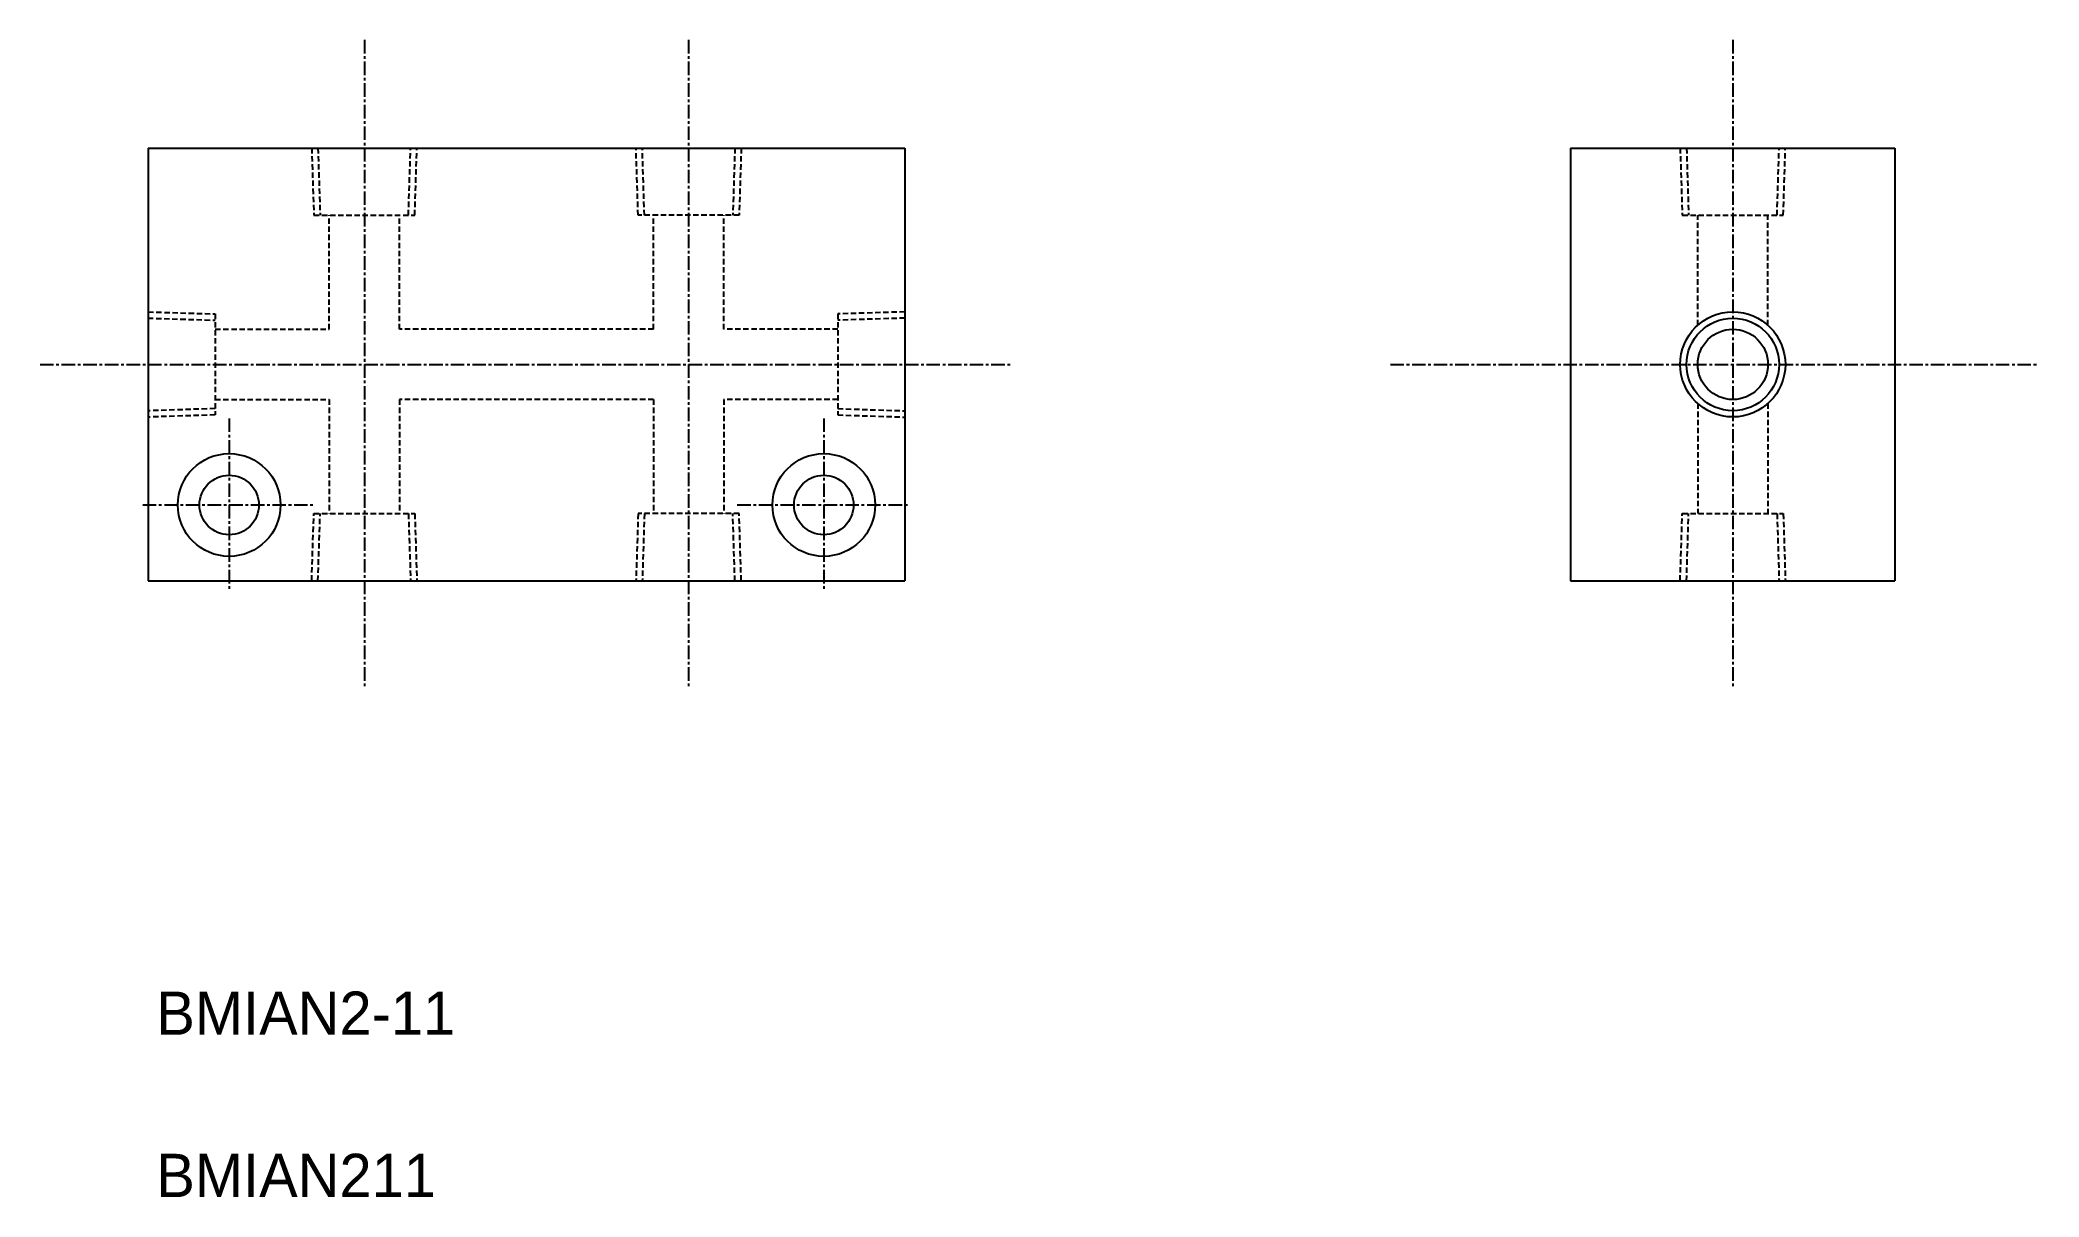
# Model space of a CAD drawing. Extents: x 431 to 616, y 125 to 232.
import ezdxf

# ---------------------------------------------------------------- set-up
doc = ezdxf.new("R2010")
doc.units = 0
doc.linetypes.add('CENTER', pattern=[2, 1.25, -0.25, 0.25, -0.25])
doc.linetypes.add('DASHED', pattern=[0.75, 0.5, -0.25])
doc.layers.get('0').update_dxf_attribs({"linetype": 'CONTINUOUS'})
doc.layers.add('CENTER', color=1, linetype='CENTER')

msp = doc.modelspace()

# ---------------------------------------------------------------- linework, layer by layer
at = {"color": 7, "linetype": 'CONTINUOUS'}
for p, q in [((441.24, 222.45), (511.24, 222.45)), ((441.24, 222.45), (441.24, 182.45)), ((511.24, 222.45), (511.24, 182.45)), ((572.83, 222.45), (572.83, 182.45)), ((572.83, 222.45), (602.83, 222.45)), ((602.83, 222.45), (602.83, 182.45)), ((441.24, 182.45), (511.24, 182.45)), ((572.83, 182.45), (602.83, 182.45))]:
    msp.add_line(p, q, dxfattribs=at)
at = {"color": 3, "linetype": 'DASHED'}
for p, q in [((456.37, 222.45), (456.57, 216.25)), ((456.95, 222.46), (457.15, 216.25)), ((465.32, 216.25), (465.52, 222.46)), ((465.91, 216.25), (466.1, 222.45)), ((486.57, 216.25), (486.37, 222.45)), ((487.15, 216.25), (486.95, 222.46)), ((495.52, 222.46), (495.32, 216.25)), ((496.1, 222.45), (495.91, 216.25)), ((582.96, 222.45), (583.16, 216.25)), ((583.55, 222.46), (583.74, 216.25)), ((591.92, 216.25), (592.11, 222.46)), ((592.5, 216.25), (592.69, 222.45)), ((456.57, 216.25), (465.91, 216.25)), ((457.99, 205.7), (457.99, 216.25)), ((464.49, 205.7), (464.49, 216.25)), ((495.91, 216.25), (486.57, 216.25)), ((487.99, 205.7), (487.99, 216.25)), ((494.49, 205.7), (494.49, 216.25)), ((583.16, 216.25), (592.5, 216.25)), ((584.58, 206.07), (584.58, 216.25)), ((591.08, 206.07), (591.08, 216.25)), ((441.24, 207.31), (447.44, 207.12)), ((447.44, 207.12), (447.44, 197.78)), ((511.24, 207.31), (505.04, 207.12)), ((505.04, 207.12), (505.04, 197.78)), ((441.22, 206.73), (447.44, 206.54)), ((447.44, 205.7), (457.99, 205.7)), ((487.99, 205.7), (464.49, 205.7)), ((505.04, 205.7), (494.49, 205.7)), ((511.25, 206.73), (505.04, 206.54)), ((447.44, 198.36), (441.22, 198.16)), ((447.44, 199.2), (457.99, 199.2)), ((457.99, 199.2), (457.99, 188.65)), ((487.99, 199.2), (464.49, 199.2)), ((464.49, 199.2), (464.49, 188.65)), ((487.99, 199.2), (487.99, 188.65)), ((494.49, 199.2), (494.49, 188.65)), ((505.04, 199.2), (494.49, 199.2)), ((505.04, 198.36), (511.25, 198.16)), ((584.58, 198.83), (584.58, 188.65)), ((591.08, 198.83), (591.08, 188.65)), ((447.44, 197.78), (441.24, 197.58)), ((505.04, 197.78), (511.24, 197.58)), ((456.37, 182.45), (456.57, 188.65)), ((456.57, 188.65), (465.91, 188.65)), ((456.95, 182.43), (457.15, 188.65)), ((465.32, 188.65), (465.52, 182.43)), ((465.91, 188.65), (466.1, 182.45)), ((486.57, 188.65), (486.37, 182.45)), ((495.91, 188.65), (486.57, 188.65)), ((487.15, 188.65), (486.95, 182.43)), ((495.52, 182.43), (495.32, 188.65)), ((496.1, 182.45), (495.91, 188.65)), ((582.96, 182.45), (583.16, 188.65)), ((583.16, 188.65), (592.5, 188.65)), ((583.55, 182.43), (583.74, 188.65)), ((591.92, 188.65), (592.11, 182.43)), ((592.5, 188.65), (592.69, 182.45))]:
    msp.add_line(p, q, dxfattribs=at)
at = {"color": 3, "linetype": 'CONTINUOUS'}
msp.add_circle((587.83, 202.45), 4.86, dxfattribs=at)
at = {"color": 7, "linetype": 'CONTINUOUS'}
for centre, radius in [((587.83, 202.45), 4.28), ((587.83, 202.45), 3.25), ((448.74, 189.45), 4.75), ((503.74, 189.45), 4.75), ((448.74, 189.45), 2.75), ((503.74, 189.45), 2.75)]:
    msp.add_circle(centre, radius, dxfattribs=at)
at = {"layer": 'CENTER', "color": 1, "linetype": 'CENTER'}
for p, q in [((461.24, 232.45), (461.24, 172.45)), ((491.24, 232.45), (491.24, 172.45)), ((587.83, 232.45), (587.83, 172.45)), ((431.24, 202.45), (521.24, 202.45)), ((556.16, 202.45), (616.16, 202.45)), ((448.74, 197.45), (448.74, 181.45)), ((503.74, 197.45), (503.74, 181.45)), ((440.74, 189.45), (456.74, 189.45)), ((495.74, 189.45), (511.74, 189.45))]:
    msp.add_line(p, q, dxfattribs=at)

# ---------------------------------------------------------------- texts
at = {"color": 7, "linetype": 'CONTINUOUS'}
for s, p in [('BMIAN2-11', (442, 140.46)), ('BMIAN211', (442, 125.46))]:
    msp.add_text(s, height=4, dxfattribs=at).set_placement(p)

doc.saveas('drawing.dxf')
